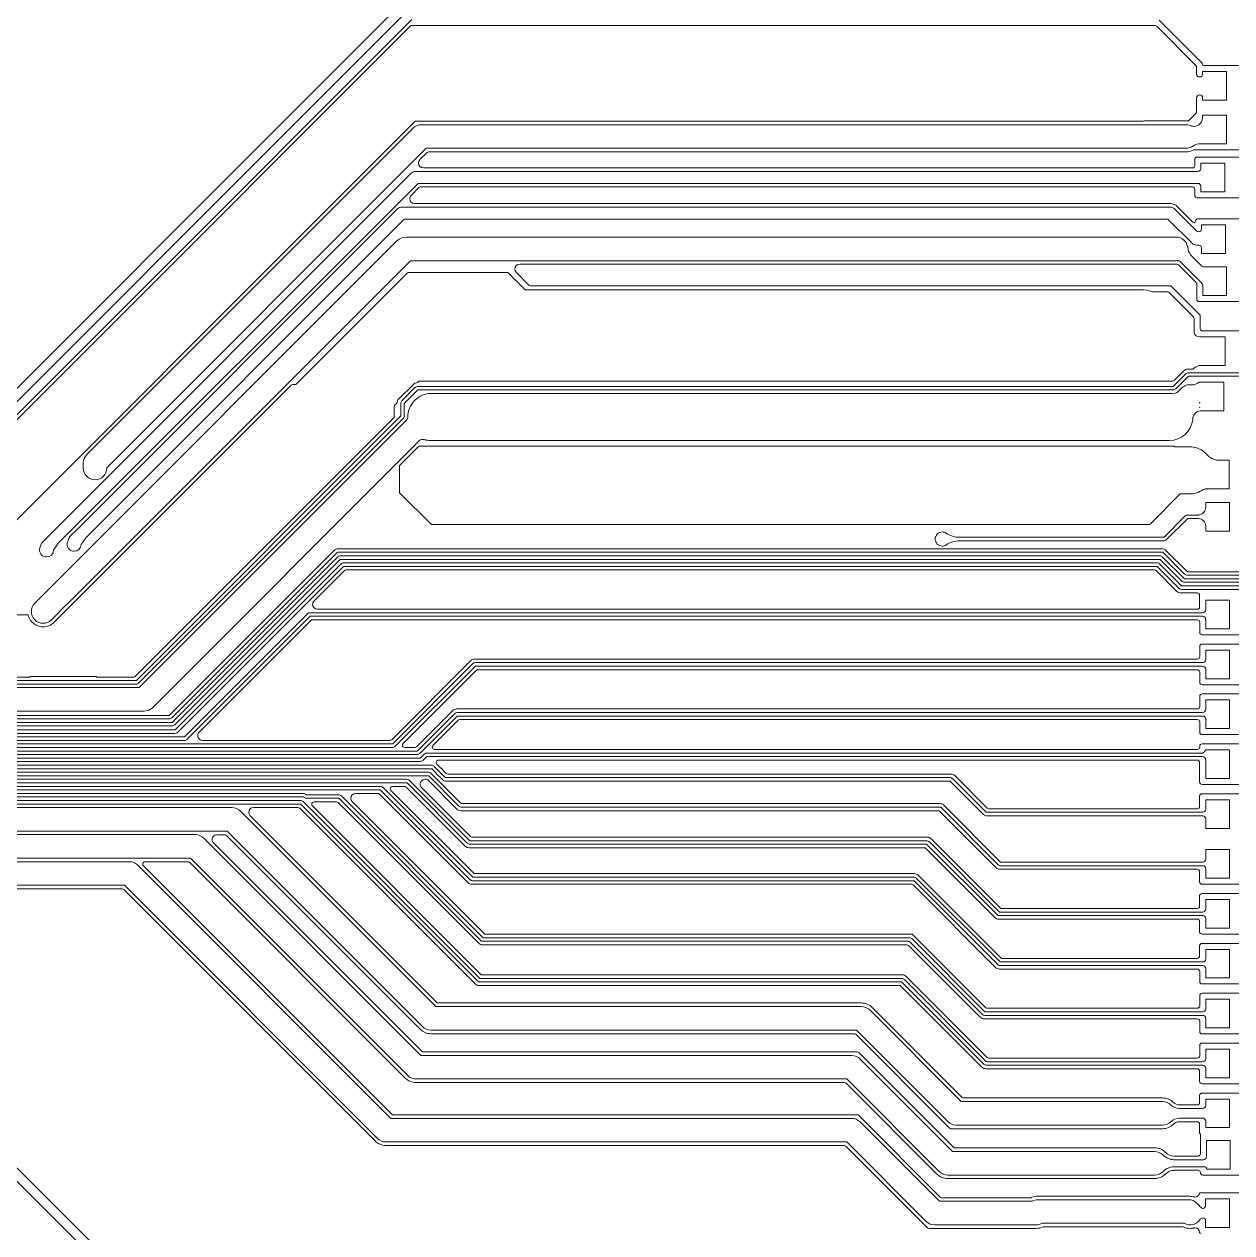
# Model space of a CAD drawing. Extents: x 3811 to 4710, y -385 to -198.
# Drawn here: x 4467.94 to 4493.58, y -246.79 to -221.13 of the extents above; entities that cross this region are included whole.
import ezdxf

# ---------------------------------------------------------------- set-up
doc = ezdxf.new("R2010")
doc.units = 0
doc.layers.get('0').update_dxf_attribs({"lineweight": 9})
doc.layers.add('gbr-outline-dxf_layer1', color=2, linetype='Continuous')

msp = doc.modelspace()

# ---------------------------------------------------------------- linework, layer by layer
at = {"linetype": 'Continuous'}
for points in [[(4476.997, -220.256), (4476.997, -220.256, 0.198841), (4476.431, -220.49), (4464.677, -232.244, -0.198849), (4464.182, -232.449), (4456.102, -232.449, 0.414221), (4455.802, -232.749), (4455.802, -232.75)], [(4492.042, -221.046), (4492.95, -221.954, -0.198959), (4492.964, -221.99, 0.414284), (4492.985, -222.011), (4493.56, -222.011), (4493.56, -222.011), (4494.169, -222.011, 0.414254), (4494.219, -221.961), (4494.219, -221.32, -0.198889), (4494.234, -221.285), (4494.645, -220.874, -0.198808)], [(4465.654, -233.778), (4476.24, -223.192), (4491.62, -223.192, 0.037314), (4491.731, -223.183), (4492.663, -223.183), (4492.822, -223.025, 0.198964), (4492.836, -222.989), (4492.836, -222.696), (4492.836, -222.695, -0.414246), (4492.899, -222.632), (4492.899, -222.632, 0.011551), (4492.901, -222.632, -0.414246), (4492.963, -222.695), (4492.963, -222.696), (4492.963, -222.746), (4493.47, -222.746), (4493.47, -222.138), (4492.963, -222.138), (4492.963, -222.191, -0.397444), (4492.902, -222.251), (4492.9, -222.251), (4492.899, -222.251, -0.414246), (4492.836, -222.189, 0.015074), (4492.836, -222.187), (4492.836, -222.022), (4491.989, -221.175, 0.198814), (4491.953, -221.16), (4476.152, -221.16), (4475.425, -221.887, 0.01211), (4475.399, -221.911), (4464.608, -232.703)], [(4494.258, -223.799), (4492.786, -223.799, 0.120942), (4492.763, -223.804), (4492.763, -223.804, -0.121638), (4492.611, -223.842), (4476.53, -223.842, 0.198987), (4476.495, -223.857), (4476.345, -224.007, 0.198995), (4476.315, -224.079, 0.413427), (4476.417, -224.181), (4492.748, -224.181, 0.414253), (4492.798, -224.131), (4492.798, -224.003, -0.414257), (4492.848, -223.953), (4494.22, -223.953, -0.414095)], [(4494.22, -224.815), (4492.848, -224.815, -0.414254), (4492.798, -224.765), (4492.798, -224.637, 0.414124), (4492.748, -224.587), (4476.356, -224.587, 0.199061), (4476.32, -224.601), (4476.156, -224.766, 0.198995), (4476.126, -224.838, 0.41415), (4476.228, -224.94), (4492.28, -224.94), (4492.28, -224.94, -0.199021), (4492.423, -225), (4492.759, -225.335, 0.198793), (4492.781, -225.345, 0.414046), (4492.814, -225.312, -0.414254), (4492.864, -225.262), (4494.235, -225.262, -0.414254)], [(4494.261, -227.018), (4492.89, -227.018, -0.414254), (4492.84, -226.968), (4492.84, -226.649, 0.198977), (4492.825, -226.613), (4492.453, -226.241, 0.19898), (4492.417, -226.227, 0.01242), (4492.415, -226.227), (4492.415, -226.227, -0.011866), (4492.4, -226.227), (4478.463, -226.227, 0.414091), (4478.361, -226.329, 0.19863), (4478.391, -226.401), (4478.659, -226.668, 0.198959), (4478.694, -226.683), (4492.268, -226.683, -0.198889), (4492.303, -226.698), (4492.898, -227.292, -0.198959), (4492.912, -227.327), (4492.912, -227.591, 0.414254), (4492.962, -227.641), (4494.168, -227.641, 0.414254)], [(4492.937, -228.374), (4492.937, -228.376), (4493.444, -228.376), (4493.444, -227.768), (4492.953, -227.768, 0.156607), (4492.93, -227.765, -0.05304), (4492.904, -227.768, 0.010224), (4492.903, -227.768, -0.32959), (4492.784, -227.679), (4492.784, -227.38, 0.198917), (4492.77, -227.345), (4492.25, -226.826, 0.198847), (4492.215, -226.811), (4491.897, -226.811, 0.086161), (4491.644, -226.767), (4478.576, -226.767), (4478.225, -226.415, 0.198847), (4478.189, -226.401), (4476.111, -226.401, 0.198889), (4476.076, -226.415), (4473.726, -228.765, -0.198842), (4473.691, -228.78), (4473.644, -228.78, 0.198867), (4473.609, -228.794), (4468.913, -233.49, -0.019707), (4468.894, -233.507), (4468.573, -233.829, -0.198714), (4468.343, -233.924), (4468.343, -233.924)], [(4494.523, -228.531), (4492.666, -228.531, 0.013314), (4492.664, -228.531, 0.192643), (4492.605, -228.556), (4492.604, -228.556), (4492.344, -228.817), (4492.344, -228.817, -0.195115), (4492.335, -228.82, 0.011045), (4492.334, -228.82), (4476.301, -228.82, 0.013417), (4476.3, -228.821, 0.193586), (4476.24, -228.846), (4476.239, -228.846), (4475.962, -229.123), (4475.962, -229.124, 0.193638), (4475.937, -229.184, 0.013519), (4475.937, -229.185), (4475.937, -229.441, 0.011024), (4475.937, -229.443, -0.199131), (4475.933, -229.452), (4475.933, -229.452), (4475.933, -229.452), (4470.324, -235.061), (4470.324, -235.061, -0.199151), (4470.315, -235.065, 0.010915), (4470.313, -235.065), (4457.551, -235.065)], [(4457.598, -234.989), (4468.057, -234.989), (4468.057, -234.978), (4469.472, -234.978), (4469.483, -234.989), (4470.268, -234.989, 0.198889), (4470.303, -234.974), (4475.784, -229.494, 0.198876), (4475.799, -229.458), (4475.799, -229.25, -0.199011), (4475.813, -229.214), (4475.848, -229.18, 0.165564), (4475.862, -229.151), (4475.862, -229.151, -0.135361), (4475.885, -229.095), (4476.212, -228.769, -0.135361), (4476.267, -228.746), (4476.268, -228.745, 0.165351), (4476.297, -228.731), (4476.306, -228.722, -0.198814), (4476.342, -228.707), (4492.326, -228.707, 0.198766), (4492.361, -228.692), (4492.566, -228.488, -0.19835), (4492.645, -228.455), (4492.734, -228.455, 0.20517), (4492.77, -228.439, 0.058829), (4492.778, -228.435, -0.179132), (4492.937, -228.374)], [(4457.508, -235.714), (4470.485, -235.714, 0.190595), (4470.656, -235.647, 0.008374), (4470.662, -235.641), (4476.344, -229.959, -0.113165), (4476.405, -229.944, 0.019151), (4476.406, -229.944, -0.106372), (4476.464, -229.956, 0.158284), (4476.479, -229.958, 0.054054), (4476.586, -229.97), (4492.256, -229.97, 0.382472), (4492.753, -229.524, 0.037654), (4492.753, -229.519, 0.017891), (4492.756, -229.483, -0.341402), (4492.911, -229.339), (4493.413, -229.339), (4493.413, -228.731), (4492.914, -228.731, 0.198791), (4492.886, -228.737, -0.131522), (4492.734, -228.789, 0.244738), (4492.514, -228.858), (4492.426, -228.946, -0.124276), (4492.334, -228.976, 0.039159), (4492.256, -228.97), (4476.586, -228.97, 0.416441), (4476.086, -229.473, -0.163038), (4476.025, -229.569, 0.121668), (4476.018, -229.578), (4470.382, -235.214), (4457.508, -235.214, 0.03924)], [(4457.552, -235.139), (4470.315, -235.139, 0.01351), (4470.316, -235.139, 0.193723), (4470.376, -235.114), (4470.377, -235.114), (4475.986, -229.504), (4475.986, -229.504), (4475.986, -229.504, 0.193721), (4476.011, -229.444, 0.01326), (4476.011, -229.443), (4476.011, -229.187, 0.010872), (4476.011, -229.185, -0.199176), (4476.015, -229.176), (4476.015, -229.176), (4476.292, -228.899), (4476.292, -228.899, -0.199005), (4476.301, -228.895, 0.010978), (4476.303, -228.895), (4492.335, -228.895, 0.013357), (4492.337, -228.895, 0.191794), (4492.397, -228.87), (4492.397, -228.87), (4492.657, -228.609), (4492.657, -228.609, -0.195838), (4492.666, -228.605, 0.011087), (4492.668, -228.605), (4494.509, -228.605)], [(4492.907, -229.258), (4492.907, -229.264, 0.012585), (4492.895, -229.266)], [(4492.907, -229.16), (4492.907, -229.172, 0.004985), (4492.896, -229.178)], [(4494.566, -232.903), (4492.583, -232.903, 0.010973), (4492.582, -232.903, -0.181817), (4492.573, -232.9), (4492.573, -232.9), (4492.114, -232.442, 0.025576), (4492.112, -232.439, 0.182301), (4492.054, -232.416, 0.013615), (4492.052, -232.416), (4474.659, -232.416, 0.011039), (4474.658, -232.416, 0.198382), (4474.596, -232.441), (4474.596, -232.442), (4474.596, -232.442), (4474.596, -232.442), (4471.089, -235.948), (4471.089, -235.948), (4471.089, -235.948, -0.184804), (4471.081, -235.952), (4471.08, -235.952), (4457.315, -235.952, 0.04358)], [(4494.628, -232.754), (4492.644, -232.754, 0.010318), (4492.642, -232.754, -0.158751), (4492.635, -232.751), (4492.635, -232.75), (4492.177, -232.293, 0.012685), (4492.176, -232.292, 0.193457), (4492.116, -232.266, 0.013492), (4492.114, -232.266), (4474.596, -232.266, 0.021288), (4474.593, -232.266, 0.189594), (4474.534, -232.292), (4474.534, -232.292), (4474.534, -232.292), (4474.534, -232.292), (4471.027, -235.798, -0.184991), (4471.019, -235.802), (4471.019, -235.802), (4457.392, -235.802, 0.010224)], [(4457.394, -235.877), (4471.017, -235.877, 0.010905), (4471.018, -235.877, 0.198582), (4471.08, -235.851), (4471.08, -235.851), (4471.08, -235.851), (4471.08, -235.851), (4474.587, -232.345, -0.199082), (4474.596, -232.341, 0.016935), (4474.598, -232.341), (4492.113, -232.341, 0.011064), (4492.114, -232.341, -0.182683), (4492.123, -232.344), (4492.123, -232.345), (4492.58, -232.802, 0.01272), (4492.582, -232.803, 0.198844), (4492.644, -232.829, 0.016842), (4492.646, -232.829), (4494.626, -232.829, 0.010946)], [(4457.108, -236.185), (4471.14, -236.185, 0.011013), (4471.141, -236.185, 0.198451), (4471.203, -236.16), (4471.203, -236.16), (4471.203, -236.16), (4471.203, -236.16), (4474.718, -232.644), (4474.718, -232.644), (4474.718, -232.644, -0.184709), (4474.727, -232.641), (4474.727, -232.641), (4491.989, -232.641, 0.01096), (4491.991, -232.641, -0.182157), (4491.999, -232.644), (4491.999, -232.644), (4492.458, -233.103, 0.025663), (4492.46, -233.105, 0.182255), (4492.518, -233.128, 0.013645), (4492.52, -233.128), (4494.502, -233.128, 0.010946)], [(4494.504, -233.053), (4492.521, -233.053, 0.010932), (4492.52, -233.053, -0.19903), (4492.511, -233.05, 0.019597), (4492.509, -233.048), (4492.053, -232.592, 0.012473), (4492.052, -232.591, 0.193337), (4491.992, -232.566, 0.013615), (4491.991, -232.566), (4474.729, -232.566, 0.010946), (4474.727, -232.566, 0.198863), (4474.665, -232.591), (4474.665, -232.591), (4474.665, -232.591), (4471.15, -236.107, -0.184804), (4471.142, -236.11), (4471.141, -236.11), (4457.111, -236.11)], [(4457.309, -236.027), (4471.079, -236.027, 0.011026), (4471.08, -236.027, 0.198799), (4471.142, -236.001), (4471.142, -236.001), (4471.142, -236.001), (4474.649, -232.495, -0.184663), (4474.657, -232.491), (4474.658, -232.491), (4492.051, -232.491, 0.010946), (4492.052, -232.491, -0.199093), (4492.061, -232.495, 0.019679), (4492.063, -232.497), (4492.519, -232.952, 0.012186), (4492.52, -232.953, 0.193343), (4492.58, -232.978, 0.013615), (4492.582, -232.978), (4494.564, -232.978, 0.011064)], [(4455.802, -232.75), (4455.802, -241.276, 0.050307), (4455.799, -241.306, 0.050321), (4455.802, -241.336), (4455.802, -241.544, 0.096628), (4455.791, -241.6, 0.096623), (4455.802, -241.656), (4455.802, -241.75, 0.414221), (4456.102, -242.05), (4464.133, -242.05, -0.198849), (4464.627, -242.255), (4476.469, -254.096, 0.19897), (4477.035, -254.33), (4477.035, -254.33), (4493.56, -254.33), (4493.56, -254.33), (4530.112, -254.33), (4530.112, -254.33)], [(4492.499, -233.204), (4492.499, -233.204, -0.198397), (4492.419, -233.171), (4491.979, -232.731, 0.198811), (4491.944, -232.716), (4474.774, -232.716, 0.198889), (4474.739, -232.731), (4474.095, -233.374, 0.198995), (4474.065, -233.447, 0.414162), (4474.167, -233.549)], [(4474.167, -233.549), (4492.851, -233.549, 0.414254), (4492.901, -233.499), (4492.901, -233.254, 0.414254), (4492.851, -233.204), (4492.499, -233.204)], [(4457.619, -236.335), (4471.337, -236.335, 0.011039), (4471.339, -236.335, 0.198955), (4471.4, -236.31), (4471.4, -236.31), (4474.01, -233.699), (4492.964, -233.699, -0.409137), (4493.028, -233.765, 0.017633), (4493.029, -233.767), (4493.029, -233.966), (4493.535, -233.966), (4493.535, -233.358), (4493.029, -233.358), (4493.029, -233.558, -0.414243), (4492.963, -233.624, 0.016596), (4492.961, -233.624), (4473.996, -233.624, 0.205919), (4473.969, -233.635), (4473.968, -233.635), (4471.347, -236.257), (4471.347, -236.257), (4471.347, -236.257, -0.184777), (4471.339, -236.26), (4471.339, -236.26), (4457.617, -236.26, 0.021288)], [(4468.343, -233.924), (4468.342, -233.924, -0.32244), (4468.034, -233.702), (4468.022, -233.667), (4465.893, -233.667, 0.199195)], [(4494.323, -234.093), (4492.952, -234.093, -0.414105), (4492.902, -234.043), (4492.902, -233.825, 0.414257), (4492.852, -233.775), (4474.042, -233.775), (4471.657, -236.16, 0.198985), (4471.627, -236.232, 0.414234), (4471.729, -236.334), (4475.709, -236.334, 0.198889), (4475.745, -236.32), (4477.424, -234.641, -0.198962), (4477.504, -234.607), (4492.852, -234.607, 0.414254), (4492.902, -234.557), (4492.902, -234.34, -0.414106), (4492.952, -234.29), (4494.323, -234.29, -0.414253)], [(4458.042, -236.485), (4475.755, -236.485, 0.010905), (4475.756, -236.485, 0.198582), (4475.818, -236.459), (4475.818, -236.459), (4475.818, -236.459), (4475.818, -236.459), (4477.516, -234.762), (4477.516, -234.762), (4477.516, -234.762, -0.198827), (4477.524, -234.758, 0.016737), (4477.527, -234.758), (4492.961, -234.758, 0.016843), (4492.963, -234.758, -0.414243), (4493.029, -234.824, 0.011439), (4493.029, -234.825), (4493.029, -235.025), (4493.535, -235.025), (4493.535, -234.417), (4493.029, -234.417), (4493.029, -234.617, -0.404715), (4492.965, -234.683), (4477.524, -234.683, 0.021508), (4477.521, -234.683, 0.189959), (4477.463, -234.709), (4475.765, -236.406, -0.184991), (4475.757, -236.41), (4475.756, -236.41), (4458.039, -236.41, 0.021305)], [(4494.323, -235.152), (4492.952, -235.152, -0.414253), (4492.902, -235.102), (4492.902, -234.884, 0.414254), (4492.852, -234.834), (4477.571, -234.834, 0.198766), (4477.536, -234.849), (4475.986, -236.399, 0.198959), (4475.972, -236.434, 0.414106), (4476.022, -236.484), (4476.236, -236.484, 0.199011), (4476.271, -236.469), (4477.041, -235.699, -0.198605), (4477.121, -235.666), (4477.121, -235.666), (4492.852, -235.666, 0.414106), (4492.902, -235.616), (4492.902, -235.398, -0.414106), (4492.952, -235.348), (4494.323, -235.348, -0.414253)], [(4458.155, -236.635), (4476.281, -236.635, 0.011026), (4476.282, -236.635, 0.198799), (4476.344, -236.609), (4476.344, -236.609), (4476.344, -236.609), (4477.133, -235.82, -0.184663), (4477.141, -235.817), (4477.142, -235.817), (4492.962, -235.817, 0.00989), (4492.963, -235.817, -0.414243), (4493.028, -235.883, 0.017633), (4493.029, -235.885), (4493.029, -236.083), (4493.535, -236.083), (4493.535, -235.475), (4493.029, -235.475), (4493.029, -235.676, -0.414243), (4492.963, -235.742, 0.013608), (4492.961, -235.742), (4477.143, -235.742, 0.011039), (4477.142, -235.742, 0.198382), (4477.08, -235.767), (4477.08, -235.767), (4477.08, -235.767), (4477.08, -235.767), (4476.291, -236.556), (4476.291, -236.556), (4476.291, -236.556, -0.184804), (4476.283, -236.56), (4476.282, -236.56), (4458.157, -236.56, 0.011039)], [(4494.323, -236.21), (4492.952, -236.21, -0.414095), (4492.902, -236.16), (4492.902, -235.943, 0.414253), (4492.852, -235.893), (4477.189, -235.893, 0.198804), (4477.153, -235.907), (4476.62, -236.441, 0.199091), (4476.605, -236.476, 0.414105), (4476.655, -236.526), (4492.852, -236.526, 0.414106), (4492.902, -236.476), (4492.902, -236.457, -0.414106), (4492.952, -236.407), (4494.323, -236.407, -0.414253)], [(4458.24, -236.785), (4476.343, -236.785, 0.010905), (4476.345, -236.785, 0.198944), (4476.407, -236.759), (4476.407, -236.759), (4476.485, -236.68), (4476.485, -236.68, -0.184709), (4476.494, -236.677), (4476.494, -236.677), (4492.901, -236.677), (4492.901, -236.677, 0.039754), (4492.927, -236.679, 0.019431), (4492.93, -236.679, 0.035423), (4492.953, -236.677), (4492.962, -236.677, 0.009866), (4492.963, -236.677, -0.414243), (4493.028, -236.742, 0.011439), (4493.029, -236.744), (4493.029, -237.142), (4493.535, -237.142), (4493.535, -236.534), (4493.06, -236.534)], [(4493.033, -236.534), (4493.029, -236.534), (4493.029, -236.537, 0.15413), (4493.015, -236.552, -0.187849), (4492.967, -236.602), (4476.496, -236.602, 0.010946), (4476.494, -236.602, 0.198863), (4476.432, -236.627), (4476.432, -236.627), (4476.354, -236.706), (4476.354, -236.706, -0.184991), (4476.346, -236.71), (4476.345, -236.71), (4458.241, -236.71, 0.011039)], [(4505.112, -236.952), (4494.423, -236.952, 0.414254), (4494.373, -237.002), (4494.373, -237.219, -0.414106), (4494.323, -237.269), (4492.951, -237.269, -0.414253), (4492.901, -237.219), (4492.901, -236.802, 0.414253), (4492.851, -236.752), (4476.741, -236.752, 0.414105), (4476.691, -236.802, 0.199074), (4476.705, -236.838), (4476.789, -236.921, -0.015467), (4476.794, -236.926), (4476.902, -237.034, 0.199314), (4476.937, -237.049), (4487.621, -237.049), (4487.621, -237.049, -0.198406), (4487.701, -237.082), (4488.388, -237.769, 0.199129), (4488.424, -237.784)], [(4458.348, -236.934), (4476.582, -236.934, 0.011064), (4476.584, -236.934, -0.19916), (4476.592, -236.938, 0.019441), (4476.594, -236.94), (4476.686, -237.031, 0.032906), (4476.689, -237.035), (4476.827, -237.173, 0.012082), (4476.829, -237.174, 0.19903), (4476.89, -237.199, 0.016904), (4476.893, -237.199), (4487.599, -237.199, 0.01096), (4487.6, -237.199, -0.182157), (4487.608, -237.202), (4487.609, -237.203), (4488.314, -237.908, 0.012473), (4488.315, -237.909, 0.198766), (4488.377, -237.934, 0.016951), (4488.379, -237.934), (4492.962, -237.934, 0.010258), (4492.963, -237.934, -0.414243), (4493.029, -238), (4493.029, -238.201), (4493.535, -238.201), (4493.535, -237.593), (4493.029, -237.593), (4493.029, -237.792, 0.011488), (4493.029, -237.794, -0.404715), (4492.965, -237.859), (4488.377, -237.859, 0.010224), (4488.376, -237.859, -0.158155), (4488.369, -237.856), (4488.368, -237.856), (4487.663, -237.151, 0.012433), (4487.662, -237.15, 0.193337), (4487.602, -237.124, 0.013615), (4487.6, -237.124), (4476.891, -237.124, 0.010264), (4476.889, -237.124, -0.158083), (4476.882, -237.121), (4476.882, -237.121), (4476.741, -236.981, 0.032906), (4476.738, -236.977), (4476.646, -236.885, 0.02582), (4476.643, -236.882, 0.182349), (4476.585, -236.859, 0.013508), (4476.584, -236.859), (4458.349, -236.859, 0.010946)], [(4493.029, -239.26), (4493.535, -239.26), (4493.535, -238.652), (4493.029, -238.652), (4493.029, -238.853, -0.414243), (4492.963, -238.918, 0.013624), (4492.961, -238.918), (4488.675, -238.918), (4487.459, -237.702, 0.012333), (4487.458, -237.701, 0.193312), (4487.398, -237.675, 0.013774), (4487.396, -237.675), (4477.229, -237.675, 0.010224), (4477.228, -237.675, -0.158155), (4477.221, -237.672), (4477.22, -237.672), (4476.585, -237.036, 0.012249), (4476.584, -237.035, 0.193312), (4476.524, -237.009, 0.01363), (4476.522, -237.009), (4458.458, -237.009, 0.021288)], [(4488.424, -237.784), (4492.851, -237.784, 0.414081), (4492.901, -237.734), (4492.901, -237.516, -0.414106), (4492.951, -237.466), (4494.323, -237.466, -0.414253), (4494.373, -237.516), (4494.373, -237.734, 0.414228), (4494.423, -237.784), (4504.827, -237.784, 0.413922), (4504.929, -237.682, 0.026136), (4504.929, -237.671, -0.025561), (4504.926, -237.612, -0.24279), (4505.171, -237.136, 0.242489), (4505.214, -237.053, 0.414161), (4505.112, -236.952), (4505.112, -236.952)], [(4458.46, -237.084), (4476.52, -237.084, 0.01096), (4476.522, -237.084, -0.181738), (4476.53, -237.087), (4476.53, -237.088), (4477.166, -237.724, 0.012481), (4477.167, -237.725, 0.198766), (4477.229, -237.75, 0.016951), (4477.232, -237.75), (4487.394, -237.75, 0.010819), (4487.396, -237.75, -0.182343), (4487.404, -237.753), (4487.404, -237.754), (4488.632, -238.981, 0.210358), (4488.659, -238.993), (4492.966, -238.993, -0.391451), (4493.029, -239.057), (4493.029, -239.26)], [(4458.575, -237.234), (4476.061, -237.234, 0.010346), (4476.062, -237.234, -0.158407), (4476.069, -237.237), (4476.07, -237.238), (4477.343, -238.511, 0.012481), (4477.345, -238.512, 0.193276), (4477.404, -238.538, 0.013645), (4477.406, -238.538), (4487.098, -238.538, 0.010127), (4487.099, -238.538, -0.157896), (4487.106, -238.541), (4487.107, -238.541), (4488.606, -240.04, 0.210077), (4488.633, -240.052), (4492.966, -240.052, -0.401783), (4493.029, -240.118), (4493.029, -240.318), (4493.535, -240.318), (4493.535, -239.71), (4493.029, -239.71), (4493.029, -239.91, 0.011488), (4493.029, -239.911, -0.414243), (4492.963, -239.977, 0.0139), (4492.961, -239.977), (4488.649, -239.977), (4487.161, -238.489, 0.012111), (4487.16, -238.488, 0.198817), (4487.098, -238.463, 0.01708), (4487.096, -238.463), (4477.408, -238.463, 0.010946), (4477.406, -238.463, -0.182101), (4477.398, -238.46), (4477.398, -238.459), (4476.124, -237.186, 0.012473), (4476.123, -237.185, 0.198963), (4476.061, -237.159, 0.016797), (4476.059, -237.159), (4458.576, -237.159, 0.011039)], [(4458.646, -237.384), (4475.497, -237.384, 0.01096), (4475.498, -237.384, -0.198964), (4475.507, -237.387, 0.019441), (4475.509, -237.389), (4477.405, -239.285, 0.012562), (4477.406, -239.286, 0.193366), (4477.466, -239.312, 0.013539), (4477.468, -239.312), (4486.825, -239.312, 0.01096), (4486.827, -239.312, -0.199093), (4486.835, -239.316, 0.019626), (4486.838, -239.318), (4488.619, -241.099, 0.210077), (4488.646, -241.111), (4492.964, -241.111, -0.409137), (4493.029, -241.177), (4493.029, -241.377), (4493.535, -241.377), (4493.535, -240.769), (4493.029, -240.769), (4493.029, -240.972, -0.406183), (4492.963, -241.036, 0.00984), (4492.962, -241.036), (4488.662, -241.036), (4486.889, -239.263, 0.02565), (4486.886, -239.26, 0.182317), (4486.829, -239.237, 0.013615), (4486.827, -239.237), (4477.469, -239.237, 0.011026), (4477.468, -239.237, -0.182154), (4477.46, -239.234), (4477.459, -239.233), (4475.56, -237.334, 0.02582), (4475.557, -237.332, 0.182213), (4475.5, -237.309, 0.01363), (4475.498, -237.309), (4458.647, -237.309, 0.011026)], [(4477.386, -238.613), (4477.386, -238.613, -0.198406), (4477.306, -238.58), (4476.049, -237.324, 0.198959), (4476.014, -237.31), (4475.763, -237.31, 0.414254), (4475.713, -237.36, 0.198951), (4475.727, -237.395), (4477.479, -239.147, 0.198959), (4477.515, -239.161), (4486.847, -239.161, -0.198977), (4486.927, -239.195), (4488.693, -240.96), (4492.851, -240.96, 0.414081), (4492.901, -240.91), (4492.901, -240.692, -0.414105), (4492.951, -240.642), (4494.323, -240.642, -0.414105)], [(4494.323, -239.387), (4492.951, -239.387, -0.414253), (4492.901, -239.337), (4492.901, -239.119, 0.414254), (4492.851, -239.069), (4488.659, -239.069, -0.198955), (4488.579, -239.036), (4487.384, -237.841, 0.198959), (4487.349, -237.826), (4477.209, -237.826, -0.198977), (4477.129, -237.793), (4476.51, -237.174, 0.198814), (4476.475, -237.16), (4476.451, -237.16, 0.414081), (4476.349, -237.262, 0.198562), (4476.379, -237.334), (4477.418, -238.373, 0.198854), (4477.453, -238.387), (4487.119, -238.387), (4487.119, -238.387, -0.198397), (4487.199, -238.42), (4488.68, -239.902), (4492.851, -239.902, 0.414254), (4492.901, -239.852), (4492.901, -239.634, -0.414106), (4492.951, -239.584), (4494.323, -239.584, -0.414253)], [(4458.734, -237.534), (4473.864, -237.534, 0.010973), (4473.865, -237.534, -0.197987), (4473.873, -237.537, 0.021308), (4473.875, -237.539, 0.182885), (4473.931, -237.562, 0.013703), (4473.933, -237.562), (4474.615, -237.562, 0.010819), (4474.617, -237.562, -0.199108), (4474.625, -237.566, 0.019702), (4474.628, -237.568), (4477.645, -240.585, 0.210376), (4477.672, -240.597), (4486.729, -240.597, 0.01096), (4486.73, -240.597, -0.182587), (4486.738, -240.6), (4486.739, -240.601), (4488.282, -242.144, 0.025463), (4488.285, -242.147, 0.182455), (4488.342, -242.17, 0.013539), (4488.344, -242.17), (4492.961, -242.17, 0.013579), (4492.963, -242.17, -0.414243), (4493.028, -242.235, 0.017633), (4493.029, -242.238), (4493.029, -242.436), (4493.535, -242.436), (4493.535, -241.828), (4493.029, -241.828), (4493.029, -242.027, 0.01482), (4493.029, -242.029, -0.404715), (4492.965, -242.095), (4488.346, -242.095, 0.011026), (4488.344, -242.095, -0.19907), (4488.335, -242.091, 0.019757), (4488.333, -242.089), (4486.793, -240.549, 0.012665), (4486.792, -240.548, 0.193337), (4486.732, -240.522, 0.013615), (4486.73, -240.522), (4477.688, -240.522), (4474.679, -237.513, 0.025493), (4474.676, -237.51, 0.182297), (4474.619, -237.487, 0.01376), (4474.617, -237.487), (4473.935, -237.487, 0.010973), (4473.933, -237.487, -0.17965), (4473.926, -237.484, 0.0308), (4473.923, -237.481, 0.180772), (4473.867, -237.459, 0.013703), (4473.865, -237.459), (4458.735, -237.459, 0.011039)], [(4494.323, -241.504), (4492.951, -241.504, -0.414105), (4492.902, -241.454), (4492.902, -241.237, 0.414257), (4492.851, -241.187), (4488.646, -241.187, -0.19896), (4488.566, -241.153), (4486.815, -239.403, 0.198964), (4486.78, -239.388), (4477.447, -239.388, -0.198955), (4477.367, -239.355), (4475.487, -237.474, 0.198826), (4475.451, -237.46), (4474.979, -237.46, 0.414071), (4474.877, -237.561, 0.198624), (4474.906, -237.634), (4477.719, -240.447), (4486.777, -240.447, -0.199011), (4486.813, -240.461), (4488.355, -242.004, 0.198964), (4488.391, -242.019), (4492.851, -242.019, 0.414254), (4492.902, -241.969), (4492.902, -241.751, -0.414074), (4492.951, -241.701), (4494.323, -241.701, -0.414095)], [(4458.888, -237.684), (4473.801, -237.684, 0.010819), (4473.803, -237.684, -0.199021), (4473.811, -237.687, 0.019732), (4473.813, -237.689), (4477.572, -241.448, 0.210376), (4477.6, -241.46), (4486.569, -241.46, 0.010946), (4486.57, -241.46, -0.182157), (4486.578, -241.463), (4486.579, -241.464), (4488.318, -243.203, 0.02569), (4488.321, -243.205, 0.182348), (4488.378, -243.228, 0.013539), (4488.38, -243.229), (4492.965, -243.229, -0.396707), (4493.029, -243.292), (4493.029, -243.495), (4493.535, -243.495), (4493.535, -242.887), (4493.029, -242.887), (4493.029, -243.088, -0.409137), (4492.964, -243.154), (4488.381, -243.154, 0.011026), (4488.38, -243.153, -0.19907), (4488.371, -243.15, 0.019585), (4488.369, -243.148), (4486.633, -241.412, 0.012473), (4486.632, -241.411, 0.193322), (4486.572, -241.385, 0.01363), (4486.57, -241.385), (4477.615, -241.385), (4473.864, -237.634, 0.025463), (4473.862, -237.632, 0.18231), (4473.804, -237.609, 0.013774), (4473.803, -237.609), (4458.89, -237.609, 0.011039)], [(4459.292, -238.259), (4472.249, -238.259), (4476.397, -242.407, 0.203229), (4476.577, -242.483), (4485.614, -242.483), (4487.555, -244.424, 0.203229), (4487.734, -244.5), (4492.113, -244.5, 0.196037), (4492.288, -244.428, 0.005711), (4492.289, -244.427, -0.194988), (4492.471, -244.351), (4492.474, -244.351, 0.008626), (4492.477, -244.351), (4492.961, -244.351, 0.011488), (4492.963, -244.351, -0.414243), (4493.029, -244.417, 0.014883), (4493.029, -244.419), (4493.029, -244.554), (4493.535, -244.554), (4493.535, -243.946), (4493.029, -243.946), (4493.029, -244.081, 0.011488), (4493.029, -244.082, -0.414243), (4492.963, -244.148), (4492.476, -244.148, 0.006641), (4492.474, -244.148), (4492.467, -244.148, -0.187719), (4492.292, -244.075, 0.202021), (4492.113, -244), (4487.838, -244), (4485.895, -242.056, 0.205346), (4485.712, -241.983), (4476.68, -241.983), (4472.532, -237.835, 0.203229), (4472.353, -237.759), (4459.192, -237.759, 0.202686)], [(4477.599, -241.536), (4477.599, -241.536, -0.198406), (4477.519, -241.503), (4473.791, -237.774, 0.198814), (4473.756, -237.76), (4472.81, -237.76, 0.414018), (4472.708, -237.861, 0.182612), (4472.734, -237.929), (4476.712, -241.907), (4485.718, -241.907, -0.198903), (4485.948, -242.003), (4487.859, -243.914, 0.136162), (4487.884, -243.924), (4492.113, -243.924, -0.196943), (4492.342, -244.017), (4492.343, -244.018, 0.19788), (4492.474, -244.072, -0.015009), (4492.484, -244.072), (4492.851, -244.072, 0.414106), (4492.901, -244.022), (4492.901, -243.869, -0.414105), (4492.951, -243.819), (4494.37, -243.819, -0.414713)], [(4488.323, -242.245), (4488.323, -242.245, -0.198327), (4488.243, -242.212), (4486.719, -240.688, 0.198964), (4486.683, -240.673), (4477.672, -240.673, -0.198955), (4477.592, -240.64), (4474.605, -237.652, 0.198847), (4474.57, -237.638), (4474.096, -237.638, 0.414254), (4474.046, -237.688, 0.198951), (4474.06, -237.723), (4477.647, -241.309), (4486.591, -241.309), (4486.591, -241.309, -0.198397), (4486.671, -241.342), (4488.391, -243.063, 0.198964), (4488.427, -243.078), (4492.851, -243.078, 0.414254), (4492.902, -243.028), (4492.902, -242.81, -0.414106), (4492.951, -242.76), (4494.323, -242.76, -0.414253)], [(4459.627, -238.834), (4471.472, -238.834), (4476.086, -243.448, 0.205355), (4476.269, -243.521), (4485.41, -243.521), (4487.372, -245.482, 0.203229), (4487.551, -245.559), (4491.945, -245.559, 0.201556), (4492.124, -245.484, 0.008666), (4492.126, -245.482, -0.199298), (4492.351, -245.384), (4492.357, -245.384, 0.011938), (4492.36, -245.384), (4492.932, -245.384, 0.044754), (4492.938, -245.384), (4493.015, -245.384, -0.099619), (4493.044, -245.404), (4493.044, -245.432), (4493.55, -245.432), (4493.55, -244.824), (4493.044, -244.824), (4493.044, -245.168, -0.400787), (4492.981, -245.234), (4492.357, -245.234, 0.008326), (4492.355, -245.234), (4492.354, -245.234, -0.201416), (4492.126, -245.135), (4492.125, -245.135, 0.203148), (4491.945, -245.059), (4487.655, -245.059), (4485.693, -243.097, 0.203229), (4485.514, -243.021), (4476.366, -243.021), (4471.755, -238.41, 0.203238), (4471.576, -238.334), (4459.527, -238.334, 0.197952)], [(4506.265, -240.097), (4506.265, -240.097, -0.198397), (4506.185, -240.064), (4505.837, -239.716, 0.198876), (4505.802, -239.701), (4501.141, -239.701, 0.198804), (4501.106, -239.715), (4500.726, -240.095, -0.198962), (4500.646, -240.128), (4494.423, -240.128, 0.414254), (4494.373, -240.178), (4494.373, -240.396, -0.414106), (4494.323, -240.446), (4492.951, -240.446, -0.414253), (4492.901, -240.396), (4492.901, -240.178, 0.414254), (4492.851, -240.128), (4488.633, -240.128, -0.198955), (4488.553, -240.095), (4487.087, -238.628, 0.198826), (4487.051, -238.613), (4477.386, -238.613)], [(4459.903, -239.409), (4470.071, -239.409), (4475.443, -244.781, 0.203229), (4475.623, -244.857), (4485.408, -244.857), (4487.095, -246.544, 0.205346), (4487.278, -246.617), (4489.429, -246.617, 0.135771), (4489.558, -246.584), (4492.572, -246.584, 0.409701), (4492.912, -246.496, -0.081833), (4492.966, -246.467, -0.390194), (4493.028, -246.53), (4493.028, -246.671), (4493.535, -246.671), (4493.535, -246.063), (4493.028, -246.063), (4493.028, -246.202, -0.378436), (4492.971, -246.267, -0.167758), (4492.932, -246.248, 0.16862), (4492.912, -246.238, 0.060842), (4492.875, -246.191), (4492.844, -246.16, 0.203229), (4492.664, -246.084), (4489.47, -246.084, 0.135754), (4489.341, -246.117), (4487.375, -246.117), (4485.691, -244.433, 0.203229), (4485.512, -244.357), (4475.726, -244.357), (4470.355, -238.985, 0.203229), (4470.175, -238.909), (4459.799, -238.909, 0.196199)], [(4487.551, -245.634), (4487.551, -245.634, -0.198739), (4487.321, -245.539), (4485.393, -243.611, 0.199097), (4485.358, -243.597), (4476.262, -243.597, -0.198783), (4476.032, -243.501), (4471.455, -238.924, 0.198987), (4471.42, -238.91), (4470.507, -238.91, 0.414095), (4470.457, -238.96, 0.198889), (4470.471, -238.995), (4475.758, -244.281), (4485.626, -244.281, -0.198804), (4485.661, -244.296), (4487.392, -246.027, 0.198814), (4487.427, -246.042), (4489.321, -246.042), (4489.331, -246.037, -0.107554), (4489.467, -246.008), (4492.664, -246.008, -0.080573), (4492.767, -246.024, 0.080637), (4492.799, -246.03, 0.389697), (4492.901, -245.936), (4494.323, -245.936, -0.414253)], [(4489.433, -246.693), (4487.158, -246.693, -0.198804), (4487.122, -246.679), (4485.391, -244.948, 0.198741), (4485.356, -244.933), (4475.623, -244.933, -0.198911), (4475.392, -244.837), (4470.055, -239.499, 0.198808), (4470.019, -239.485), (4459.955, -239.485, 0.198889), (4459.92, -239.499), (4458.408, -241.011, -0.199068), (4458.177, -241.107), (4457.057, -241.107)], [(4504.356, -243.634), (4504.356, -243.634, -0.298954), (4503.821, -243.283), (4503.648, -243.119, 0.035557), (4503.641, -243.118), (4494.645, -243.118, 0.198889), (4494.609, -243.133), (4494.449, -243.293, -0.124032), (4494.428, -243.306), (4494.409, -243.312, 0.331067), (4494.373, -243.36), (4494.373, -243.572, -0.414074), (4494.323, -243.622), (4492.951, -243.622, -0.414095), (4492.901, -243.572), (4492.901, -243.354, 0.414253), (4492.851, -243.304), (4488.359, -243.304, -0.198977), (4488.279, -243.271), (4486.558, -241.55, 0.198814), (4486.523, -241.536), (4477.599, -241.536)], [(4494.323, -242.563), (4492.951, -242.563, -0.414253), (4492.902, -242.513), (4492.902, -242.295, 0.414254), (4492.851, -242.245), (4488.323, -242.245)], [(4494.398, -245.559), (4492.967, -245.559, -0.414242), (4492.917, -245.509, 0.414261), (4492.867, -245.459), (4492.368, -245.459, -0.017986), (4492.357, -245.46, 0.203867), (4492.18, -245.535, -0.023307), (4492.17, -245.544, -0.192591), (4491.945, -245.634), (4487.551, -245.634)], [(4492.917, -246.798, -0.414322), (4492.901, -246.783, 0.414089), (4492.799, -246.681, 0.06006), (4492.775, -246.684, -0.060183), (4492.698, -246.693, -0.115729), (4492.553, -246.659), (4489.578, -246.659, -0.115843), (4489.433, -246.693), (4489.433, -246.693)]]:
    msp.add_lwpolyline(points, format="xyb", dxfattribs=at)
msp.add_lwpolyline([(4464.819, -232.386), (4476.173, -221.032)], dxfattribs=at)
for points in [[(4469.196, -230.55, 1), (4469.696, -230.55), (4469.696, -230.548), (4476.478, -223.766), (4492.611, -223.766, 0.121047), (4492.727, -223.738, 0.057308), (4492.734, -223.734, 0.039061), (4492.767, -223.712, -0.13394), (4492.926, -223.669, 0.010439), (4492.927, -223.669, -0.028776), (4492.963, -223.671), (4492.963, -223.672), (4492.97, -223.672, -0.004439), (4492.974, -223.672, 0.102274), (4492.99, -223.672), (4493.47, -223.672), (4493.47, -223.064), (4492.963, -223.064), (4492.963, -223.134, 0.009725), (4492.963, -223.135, -0.372702), (4492.776, -223.301, 0.015548), (4492.774, -223.301, -0.061758), (4492.727, -223.295, 0.121578), (4492.611, -223.266), (4476.374, -223.266, 0.190595), (4476.203, -223.334, 0.008374), (4476.198, -223.34), (4469.27, -230.268, 0.00838), (4469.264, -230.274, 0.190587), (4469.196, -230.445)], [(4468.416, -232.441, 0.404146), (4468.566, -232.296), (4468.665, -232.149), (4476.304, -224.511), (4492.865, -224.511, -0.393447), (4492.926, -224.571), (4492.926, -224.688), (4493.432, -224.688), (4493.432, -224.08), (4492.926, -224.08), (4492.926, -224.196, -0.407833), (4492.863, -224.257, 0.012344), (4492.862, -224.257), (4476.254, -224.257, 0.203486), (4476.161, -224.294), (4476.161, -224.294), (4468.478, -231.978), (4468.477, -231.978), (4468.326, -232.129), (4468.326, -232.13, 0.181456), (4468.289, -232.211, 0.141918), (4468.266, -232.291, 0.414224)], [(4469.002, -232.32, 0.405473), (4469.152, -232.175), (4469.247, -232.032), (4476.01, -225.27), (4492.227, -225.27), (4492.739, -225.781, 0.205042), (4492.831, -225.82), (4492.88, -225.82, -0.407833), (4492.941, -225.883, 0.012344), (4492.941, -225.885), (4492.941, -225.997), (4493.447, -225.997), (4493.447, -225.389), (4492.941, -225.389), (4492.941, -225.471, 0.017789), (4492.941, -225.473, -0.409117), (4492.879, -225.536, 0.009445), (4492.878, -225.536, -0.191288), (4492.835, -225.519), (4492.372, -225.055, 0.205018), (4492.28, -225.016), (4475.957, -225.016, 0.199239), (4475.867, -225.053), (4469.059, -231.861), (4469.059, -231.861), (4468.912, -232.008), (4468.912, -232.009, 0.181927), (4468.875, -232.09, 0.1418), (4468.852, -232.17, 0.414224)], [(4468.519, -233.775), (4468.842, -233.452, 0.023452), (4468.859, -233.437), (4476.145, -226.151), (4492.4, -226.151, 0.032316), (4492.432, -226.149, 0.083905), (4492.444, -226.151, -0.190635), (4492.487, -226.168), (4492.949, -226.63, -0.188877), (4492.967, -226.673), (4492.967, -226.891), (4493.473, -226.891), (4493.473, -226.283), (4492.984, -226.283, -0.182284), (4492.944, -226.266), (4492.706, -226.028, 0.014848), (4492.705, -226.026, -0.12312), (4492.648, -225.861, 0.100657), (4492.644, -225.847, 0.350994), (4492.4, -225.651), (4476.041, -225.651, 0.196199), (4475.866, -225.723, 0.003647), (4475.864, -225.725), (4468.521, -233.067, 0.019082), (4468.507, -233.08, 0.005269), (4468.504, -233.083), (4468.166, -233.421, 1)], [(4476.608, -231.754), (4491.818, -231.754, 0.198804), (4491.854, -231.739), (4492.49, -231.103), (4492.685, -231.103, 0.149875), (4492.965, -231.017, -0.066991), (4493.032, -230.994), (4493.525, -230.994), (4493.525, -230.386), (4493.267, -230.386, -0.181068), (4493.061, -230.271, 0.076393), (4493.052, -230.264, 0.209565), (4492.685, -230.103), (4492.374, -230.103), (4492.373, -230.102, 0.198959), (4492.338, -230.087), (4476.344, -230.087, 0.198804), (4476.308, -230.102), (4476, -230.41, 0.046331), (4475.967, -230.443), (4475.922, -230.488, 0.198814), (4475.907, -230.523), (4475.907, -231.08, 0.41452), (4475.914, -231.086, -0.1994), (4475.925, -231.091), (4476.573, -231.739, 0.199125)], [(4487.435, -232.21, 0.146088), (4487.517, -232.186, 0.009258), (4487.518, -232.185, -0.147775), (4487.808, -232.097), (4492.136, -232.097, 0.021442), (4492.139, -232.097, 0.188305), (4492.197, -232.072), (4492.198, -232.072), (4492.641, -231.628), (4492.641, -231.628, -0.184926), (4492.65, -231.624), (4492.65, -231.624), (4492.861, -231.624, 0.031662), (4492.866, -231.625, 0.008726), (4492.874, -231.625, -0.395996), (4493.029, -231.785), (4493.029, -231.891), (4493.535, -231.891), (4493.535, -231.283), (4493.029, -231.283), (4493.029, -231.386), (4493.029, -231.387, -0.399899), (4492.874, -231.55, 0.008699), (4492.866, -231.549, 0.03539), (4492.861, -231.55), (4492.652, -231.55, 0.010959), (4492.65, -231.55, 0.1985), (4492.589, -231.575), (4492.589, -231.575), (4492.145, -232.019), (4492.145, -232.019, -0.195173), (4492.136, -232.023, 0.016891), (4492.133, -232.023), (4487.81, -232.023, 0.016902), (4487.807, -232.023, -0.147682), (4487.518, -231.935, 0.016487), (4487.516, -231.934, 0.143803), (4487.435, -231.91, 0.414224), (4487.285, -232.06, 0.414224)], [(4492.357, -245.158), (4492.873, -245.158, 0.379044), (4492.917, -245.108), (4492.917, -244.689, 0.414531), (4492.909, -244.681, -0.414408), (4492.901, -244.673), (4492.901, -244.477, 0.414253), (4492.851, -244.427), (4492.484, -244.427, -0.015017), (4492.474, -244.427, 0.197874), (4492.343, -244.481), (4492.342, -244.482, -0.196948), (4492.113, -244.576), (4487.734, -244.576, -0.007067), (4487.726, -244.576), (4487.62, -244.576, -0.198889), (4487.585, -244.561), (4487.512, -244.488, -0.008844), (4487.504, -244.48), (4485.597, -242.573, 0.175648), (4485.565, -242.559), (4476.577, -242.559, -0.19892), (4476.346, -242.464), (4472.229, -238.347, 0.158968), (4472.2, -238.335), (4472.028, -238.335, 0.400003), (4471.931, -238.437, 0.198628), (4471.961, -238.509), (4476.398, -242.945), (4485.628, -242.945, -0.199011), (4485.663, -242.96), (4487.671, -244.968, 0.198941), (4487.707, -244.983), (4491.945, -244.983), (4491.946, -244.983, -0.193299), (4492.171, -245.073, -0.021999), (4492.18, -245.083, 0.203861)]]:
    msp.add_lwpolyline(points, format="xyb", close=True, dxfattribs=at)
for centre, radius, start, end in [((4493.209, -229.758), 0.584, 121.1838, 122.5948), ((4492.69, -229.035), 0.25, 325.1871, 329.9571), ((4493.047, -236.566), 0.0343, 66.706, 113.294)]:
    msp.add_arc(centre, radius, start, end)
at = {"layer": 'gbr-outline-dxf_layer1', "linetype": 'Continuous'}
msp.add_lwpolyline([(4547.294, -254.53), (4477.035, -254.53, -0.198916), (4476.328, -254.238), (4464.486, -242.396, 0.198918), (4464.133, -242.249), (4456.102, -242.249, -0.414216), (4455.602, -241.75), (4455.602, -232.75, -0.414362), (4456.102, -232.25), (4464.183, -232.25, 0.19873), (4464.536, -232.103), (4476.29, -220.349, -0.198916), (4476.997, -220.056), (4547.297, -220.056, -0.198917)], format="xyb", dxfattribs=at)

doc.saveas('drawing.dxf')
